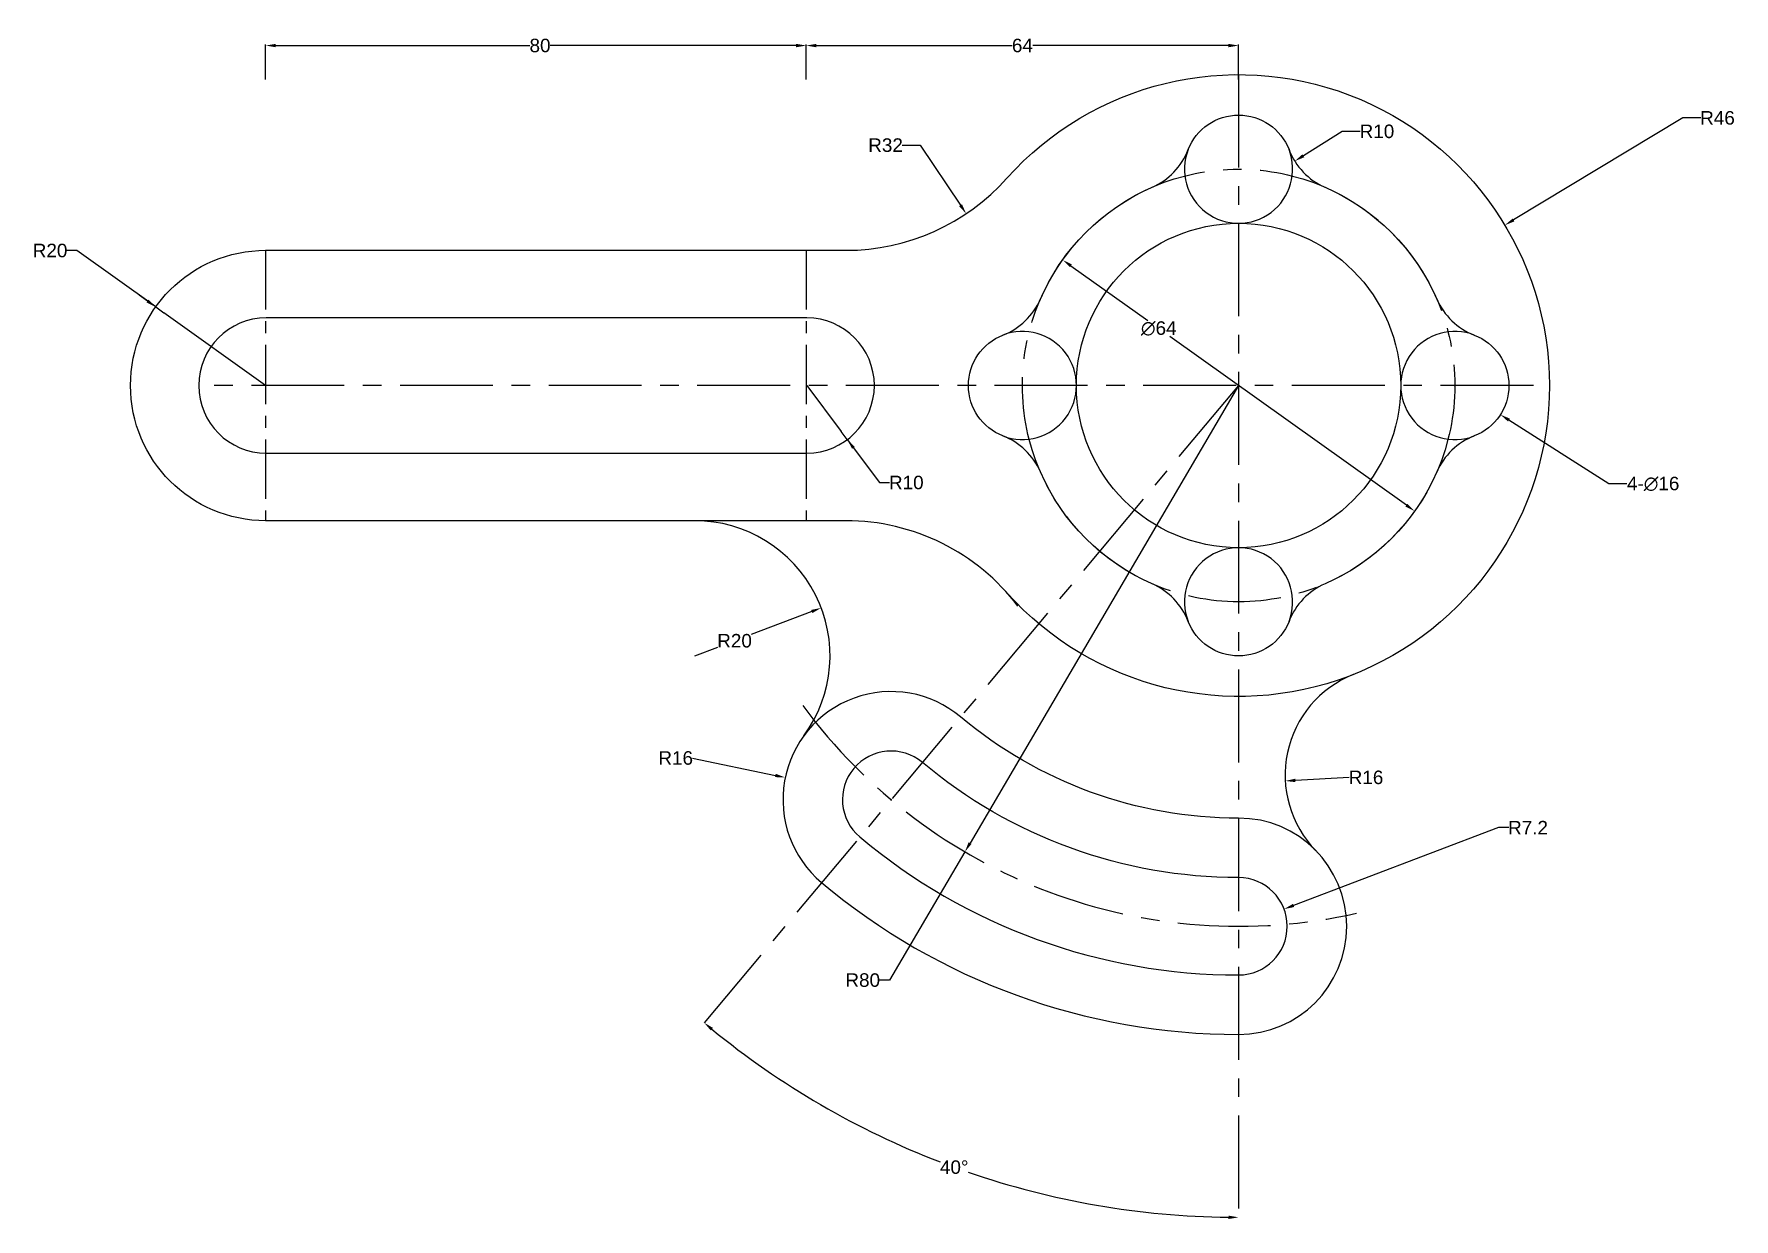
# Model space of a CAD drawing. Header units: millimetres. Extents: x -12 to 239, y 11 to 186.
import ezdxf

# ---------------------------------------------------------------- set-up
doc = ezdxf.new("R2010")
doc.units = ezdxf.units.MM
doc.header["$MEASUREMENT"] = 0
doc.linetypes.add('CENTERX2', pattern=[4, 2.5, -0.5, 0.5, -0.5])
doc.styles.get("Standard").update_dxf_attribs({"font": 'arial.ttf'})
doc.dimstyles.new('krishna', dxfattribs={"dimtxt": 2, "dimasz": 1.5, "dimexe": 0.18, "dimexo": 0.0625, "dimgap": 0.09, "dimtad": 0, "dimtih": 1, "dimtoh": 1, "dimdec": 1, "dimzin": 0, "dimdsep": 46, "dimtxsty": 'Standard', "dimcen": 0.09, "dimadec": 0, "dimazin": 0, "dimtfac": 1, "dimtdec": 1, "dimtofl": 0, "dimtmove": 0, "dimatfit": 3, "dimfxl": 5, "dimfxlon": 1, "dimtolj": 1, "dimtzin": 0, "dimarcsym": 0})
doc.dimstyles.new('krishna ex line', dxfattribs={"dimtxt": 2, "dimasz": 1.5, "dimexe": 0.18, "dimexo": 0.0625, "dimgap": 0.09, "dimtad": 0, "dimtih": 1, "dimtoh": 1, "dimdec": 1, "dimzin": 0, "dimdsep": 46, "dimtxsty": 'Standard', "dimcen": 0.09, "dimadec": 0, "dimazin": 0, "dimtfac": 1, "dimtdec": 1, "dimtmove": 0, "dimatfit": 2, "dimfxl": 5, "dimfxlon": 1, "dimtolj": 1, "dimtzin": 0, "dimarcsym": 0})

# ---------------------------------------------------------------- blocks, each defined once
blk = doc.blocks.new('*D1')
at = {"color": 0, "lineweight": -2, "transparency": 16777216}
for p, q in [((21.79, 179.75), (21.79, 184.93)), ((23.29, 184.75), (60.88, 184.75)), ((100.29, 184.75), (63.92, 184.75)), ((101.79, 179.75), (101.79, 184.93))]:
    blk.add_line(p, q, dxfattribs=at)
at = {"color": 0, "transparency": 16777216}
for points in [[(23.29, 185), (23.29, 184.5), (21.79, 184.75)], [(100.29, 185), (100.29, 184.5), (101.79, 184.75)]]:
    blk.add_solid(points, dxfattribs=at)
at = {"layer": 'Defpoints', "color": 0, "transparency": 16777216}
for p in [(101.79, 184.75), (21.79, 134.46), (101.79, 134.46)]:
    blk.add_point(p, dxfattribs=at)
at = {"color": 0, "transparency": 16777216, "insert": (62.4, 184.75), "char_height": 2, "attachment_point": 5}
blk.add_mtext('\\A1;80', dxfattribs=at)
blk = doc.blocks.new('*D2')
at = {"color": 0, "lineweight": -2, "transparency": 16777216}
for p, q in [((101.79, 179.75), (101.79, 184.93)), ((103.29, 184.75), (132.27, 184.75)), ((164.29, 184.75), (135.32, 184.75)), ((165.79, 179.75), (165.79, 184.93))]:
    blk.add_line(p, q, dxfattribs=at)
at = {"color": 0, "transparency": 16777216}
for points in [[(103.29, 185), (103.29, 184.5), (101.79, 184.75)], [(164.29, 185), (164.29, 184.5), (165.79, 184.75)]]:
    blk.add_solid(points, dxfattribs=at)
at = {"layer": 'Defpoints', "color": 0, "transparency": 16777216}
for p in [(101.79, 184.75), (101.79, 134.46), (165.79, 134.46)]:
    blk.add_point(p, dxfattribs=at)
at = {"color": 0, "transparency": 16777216, "insert": (133.79, 184.75), "char_height": 2, "attachment_point": 5}
blk.add_mtext('\\A1;64', dxfattribs=at)
blk = doc.blocks.new('*D4')
at = {"color": 0, "lineweight": -2, "transparency": 16777216}
for p, q in [((165.79, 134.46), (126.04, 66.77)), ((125.28, 65.47), (114.13, 46.49)), ((114.13, 46.49), (112.63, 46.49))]:
    blk.add_line(p, q, dxfattribs=at)
at = {"color": 0, "transparency": 16777216}
blk.add_solid([(125.83, 66.89), (126.26, 66.64), (125.28, 65.47)], dxfattribs=at)
at = {"layer": 'Defpoints', "color": 0, "transparency": 16777216}
for p in [(165.79, 134.46), (125.28, 65.47)]:
    blk.add_point(p, dxfattribs=at)
at = {"color": 0, "transparency": 16777216, "insert": (110.16, 46.49), "char_height": 2, "attachment_point": 5}
blk.add_mtext('\\A1;R80', dxfattribs=at)
blk = doc.blocks.new('*D5')
at = {"color": 0, "lineweight": -2, "transparency": 16777216}
for p, q in [((204.28, 69.05), (173.93, 57.54)), ((205.78, 69.05), (204.28, 69.05)), ((165.7, 54.46), (165.88, 54.46)), ((165.79, 54.37), (165.79, 54.55))]:
    blk.add_line(p, q, dxfattribs=at)
at = {"color": 0, "transparency": 16777216}
blk.add_solid([(173.84, 57.78), (174.02, 57.31), (172.53, 57.01)], dxfattribs=at)
at = {"layer": 'Defpoints', "color": 0, "transparency": 16777216}
for p in [(172.53, 57.01), (165.79, 54.46)]:
    blk.add_point(p, dxfattribs=at)
at = {"color": 0, "transparency": 16777216, "insert": (208.63, 69.05), "char_height": 2, "attachment_point": 5}
blk.add_mtext('\\A1;R7.2', dxfattribs=at)
blk = doc.blocks.new('*D6')
at = {"color": 0, "lineweight": -2, "transparency": 16777216}
blk.add_line((182.17, 76.48), (174.19, 76.04), dxfattribs=at)
at = {"color": 0, "transparency": 16777216}
blk.add_solid([(174.18, 76.29), (174.21, 75.79), (172.7, 75.96)], dxfattribs=at)
at = {"layer": 'Defpoints', "color": 0, "transparency": 16777216}
for p in [(172.7, 75.96), (188.67, 76.83)]:
    blk.add_point(p, dxfattribs=at)
at = {"color": 0, "transparency": 16777216, "insert": (184.65, 76.48), "char_height": 2, "attachment_point": 5}
blk.add_mtext('\\A1;R16', dxfattribs=at)
blk = doc.blocks.new('*D7')
at = {"color": 0, "lineweight": -2, "transparency": 16777216}
for p, q in [((231.53, 174.04), (206.49, 158.96)), ((234.19, 174.04), (231.53, 174.04)), ((165.7, 134.46), (165.88, 134.46)), ((165.79, 134.37), (165.79, 134.55))]:
    blk.add_line(p, q, dxfattribs=at)
at = {"color": 0, "transparency": 16777216}
blk.add_solid([(206.36, 159.17), (206.62, 158.74), (205.2, 158.18)], dxfattribs=at)
at = {"layer": 'Defpoints', "color": 0, "transparency": 16777216}
for p in [(205.2, 158.18), (165.79, 134.46)]:
    blk.add_point(p, dxfattribs=at)
at = {"color": 0, "transparency": 16777216, "insert": (236.67, 174.04), "char_height": 2, "attachment_point": 5}
blk.add_mtext('\\A1;R46', dxfattribs=at)
blk = doc.blocks.new('*D8')
at = {"color": 0, "lineweight": -2, "transparency": 16777216}
for p, q in [((181.13, 172.05), (175.38, 168.45)), ((183.79, 172.05), (181.13, 172.05))]:
    blk.add_line(p, q, dxfattribs=at)
at = {"color": 0, "transparency": 16777216}
blk.add_solid([(175.24, 168.66), (175.51, 168.23), (174.1, 167.65)], dxfattribs=at)
at = {"layer": 'Defpoints', "color": 0, "transparency": 16777216}
for p in [(182.58, 172.96), (174.1, 167.65)]:
    blk.add_point(p, dxfattribs=at)
at = {"color": 0, "transparency": 16777216, "insert": (186.27, 172.05), "char_height": 2, "attachment_point": 5}
blk.add_mtext('\\A1;R10', dxfattribs=at)
blk = doc.blocks.new('*D9')
at = {"color": 0, "lineweight": -2, "transparency": 16777216}
for p, q in [((197.7, 134.46), (197.88, 134.46)), ((197.79, 134.37), (197.79, 134.55)), ((220.6, 119.9), (205.8, 129.34)), ((223.26, 119.9), (220.6, 119.9))]:
    blk.add_line(p, q, dxfattribs=at)
at = {"color": 0, "transparency": 16777216}
blk.add_solid([(205.94, 129.56), (205.67, 129.13), (204.54, 130.15)], dxfattribs=at)
at = {"layer": 'Defpoints', "color": 0, "transparency": 16777216}
for p in [(191.05, 138.76), (204.54, 130.15)]:
    blk.add_point(p, dxfattribs=at)
at = {"color": 0, "transparency": 16777216, "insert": (227.15, 119.9), "char_height": 2, "attachment_point": 5}
blk.add_mtext('\\A1;4-∅16', dxfattribs=at)
blk = doc.blocks.new('*D12')
at = {"color": 0, "lineweight": -2, "transparency": 16777216}
for p, q in [((116.01, 170.01), (118.68, 170.01)), ((118.68, 170.01), (124.64, 161.12))]:
    blk.add_line(p, q, dxfattribs=at)
at = {"color": 0, "transparency": 16777216}
blk.add_solid([(124.85, 161.26), (124.43, 160.98), (125.47, 159.88)], dxfattribs=at)
at = {"layer": 'Defpoints', "color": 0, "transparency": 16777216}
for p in [(107.66, 186.46), (125.47, 159.88)]:
    blk.add_point(p, dxfattribs=at)
at = {"color": 0, "transparency": 16777216, "insert": (113.54, 170.01), "char_height": 2, "attachment_point": 5}
blk.add_mtext('\\A1;R32', dxfattribs=at)
blk = doc.blocks.new('*D14')
at = {"color": 0, "lineweight": -2, "transparency": 16777216}
for p, q in [((140.96, 152.17), (152.34, 144.06)), ((190.63, 116.75), (155.61, 141.72))]:
    blk.add_line(p, q, dxfattribs=at)
at = {"color": 0, "transparency": 16777216}
for points in [[(141.11, 152.37), (140.82, 151.96), (139.74, 153.04)], [(190.77, 116.95), (190.48, 116.54), (191.85, 115.88)]]:
    blk.add_solid(points, dxfattribs=at)
at = {"layer": 'Defpoints', "color": 0, "transparency": 16777216}
for p in [(139.74, 153.04), (191.85, 115.88)]:
    blk.add_point(p, dxfattribs=at)
at = {"color": 0, "transparency": 16777216, "insert": (153.97, 142.89), "char_height": 2, "attachment_point": 5}
blk.add_mtext('\\A1;∅64', dxfattribs=at)
blk = doc.blocks.new('*D15')
at = {"color": 0, "lineweight": -2, "transparency": 16777216}
for start, end in [(230.6983, 248.9601), (251.033, 269.3017)]:
    blk.add_arc((165.79, 134.48), 123.08, start, end, dxfattribs=at)
at = {"color": 0, "transparency": 16777216}
for points in [[(87.67, 39.05), (87.99, 39.43), (86.68, 40.2)], [(164.3, 11.66), (164.29, 11.16), (165.79, 11.4)]]:
    blk.add_solid(points, dxfattribs=at)
at = {"layer": 'Defpoints', "color": 0, "transparency": 16777216}
for p in [(165.79, 180.46), (165.79, 134.48), (86.68, 40.19), (110.56, 24.49), (165.79, 11.38)]:
    blk.add_point(p, dxfattribs=at)
at = {"color": 0, "transparency": 16777216, "insert": (123.7, 18.82), "char_height": 2, "attachment_point": 5}
blk.add_mtext('\\A1;40°', dxfattribs=at)
blk = doc.blocks.new('*D16')
at = {"color": 0, "lineweight": -2, "transparency": 16777216}
for p, q in [((84.96, 79.35), (97.23, 76.78)), ((114.27, 73.18), (114.45, 73.18)), ((114.36, 73.09), (114.36, 73.27))]:
    blk.add_line(p, q, dxfattribs=at)
at = {"color": 0, "transparency": 16777216}
blk.add_solid([(97.28, 77.02), (97.18, 76.53), (98.7, 76.47)], dxfattribs=at)
at = {"layer": 'Defpoints', "color": 0, "transparency": 16777216}
for p in [(98.7, 76.47), (114.36, 73.18)]:
    blk.add_point(p, dxfattribs=at)
at = {"color": 0, "transparency": 16777216, "insert": (82.48, 79.35), "char_height": 2, "attachment_point": 5}
blk.add_mtext('\\A1;R16', dxfattribs=at)
blk = doc.blocks.new('*D17')
at = {"color": 0, "lineweight": -2, "transparency": 16777216}
for p, q in [((102.61, 101.02), (93.67, 97.63)), ((85.32, 94.46), (88.71, 95.75))]:
    blk.add_line(p, q, dxfattribs=at)
at = {"color": 0, "transparency": 16777216}
blk.add_solid([(102.52, 101.26), (102.7, 100.79), (104.01, 101.56)], dxfattribs=at)
at = {"layer": 'Defpoints', "color": 0, "transparency": 16777216}
for p in [(104.01, 101.56), (85.32, 94.46)]:
    blk.add_point(p, dxfattribs=at)
at = {"color": 0, "transparency": 16777216, "insert": (91.19, 96.69), "char_height": 2, "attachment_point": 5}
blk.add_mtext('\\A1;R20', dxfattribs=at)
blk = doc.blocks.new('*D18')
at = {"color": 0, "lineweight": -2, "transparency": 16777216}
for p, q in [((-6.14, 154.42), (-7.64, 154.42)), ((5.52, 146.08), (-6.14, 154.42)), ((4.3, 146.96), (3.08, 147.83)), ((5.52, 146.08), (6.74, 145.21)), ((21.79, 134.46), (6.74, 145.21))]:
    blk.add_line(p, q, dxfattribs=at)
at = {"color": 0, "transparency": 16777216}
blk.add_solid([(4.45, 147.16), (4.16, 146.75), (5.52, 146.08)], dxfattribs=at)
at = {"layer": 'Defpoints', "color": 0, "transparency": 16777216}
for p in [(5.52, 146.08), (21.79, 134.46)]:
    blk.add_point(p, dxfattribs=at)
at = {"color": 0, "transparency": 16777216, "insert": (-10.12, 154.42), "char_height": 2, "attachment_point": 5}
blk.add_mtext('\\A1;R20', dxfattribs=at)
blk = doc.blocks.new('*D19')
at = {"color": 0, "lineweight": -2, "transparency": 16777216}
for p, q in [((101.88, 134.46), (106.98, 127.66)), ((107.88, 126.45), (106.98, 127.66)), ((107.88, 126.45), (112.64, 120.1)), ((108.78, 125.25), (109.68, 124.05)), ((112.64, 120.1), (114.14, 120.1))]:
    blk.add_line(p, q, dxfattribs=at)
at = {"color": 0, "transparency": 16777216}
blk.add_solid([(108.98, 125.4), (108.58, 125.1), (107.88, 126.45)], dxfattribs=at)
at = {"layer": 'Defpoints', "color": 0, "transparency": 16777216}
for p in [(101.88, 134.46), (107.88, 126.45)]:
    blk.add_point(p, dxfattribs=at)
at = {"color": 0, "transparency": 16777216, "insert": (116.61, 120.1), "char_height": 2, "attachment_point": 5}
blk.add_mtext('\\A1;R10', dxfattribs=at)

msp = doc.modelspace()

# ---------------------------------------------------------------- linework, layer by layer
at = {"linetype": 'CENTERX2', "ltscale": 5.5}
for p, q in [((165.79, 180.46), (165.79, 11.38)), ((209.43, 134.46), (11.79, 134.46)), ((165.79, 134.48), (86.68, 40.19))]:
    msp.add_line(p, q, dxfattribs=at)
at = {"linetype": 'CENTERX2', "ltscale": 3.5}
for p, q in [((21.79, 154.46), (21.79, 114.46)), ((101.79, 154.46), (101.79, 114.46))]:
    msp.add_line(p, q, dxfattribs=at)
for points in [[(133.14, 101.81, 0.234524), (107.66, 114.46), (21.79, 114.46, -1), (21.79, 154.46), (107.66, 154.46, 0.213422), (131.51, 165.12, -2.618034), (131.51, 103.79)], [(104.07, 60.93, 0.176372), (165.79, 38.46, 1), (165.79, 70.46, -0.176395), (124.64, 85.44, 1), (104.07, 60.93)], [(109.73, 67.67, 0.176377), (165.79, 47.26, 1), (165.79, 61.66, -0.176387), (118.99, 78.7, 1), (109.73, 67.67)]]:
    msp.add_lwpolyline(points, format="xyb")
for points in [[(136.46, 121.67, 0.20016), (130.91, 127, -0.685119), (130.91, 141.92, 0.20016), (136.46, 147.25, -0.189345), (153.01, 163.79, 0.20016), (158.33, 169.35, -0.685119), (173.25, 169.35, 0.20016), (178.58, 163.79, -0.189345), (195.13, 147.25, 0.20016), (200.68, 141.92, -0.685119), (200.68, 127, 0.20016), (195.13, 121.67, -0.189345), (178.58, 105.12, 0.20016), (173.25, 99.57, -0.685119), (158.33, 99.57, 0.20016), (153.01, 105.12, -0.189345)], [(21.88, 124.46), (101.88, 124.46, 1), (101.88, 144.46), (21.88, 144.46, 1)]]:
    msp.add_lwpolyline(points, format="xyb", close=True)
at = {"linetype": 'CENTERX2', "ltscale": 5.5}
msp.add_circle((165.79, 134.46), 32, dxfattribs=at)
msp.add_circle((165.79, 134.46), 24)
for centre, radius, start, end in [((165.79, 166.46), 8, 158.8316, 21.1684), ((133.79, 134.46), 8, 248.8316, 111.1684), ((197.79, 134.46), 8, 68.8316, 291.1684), ((85.32, 94.46), 20, 323.7785, 90), ((165.79, 102.46), 8, 338.8316, 201.1684), ((188.67, 76.83), 16, 111.653, 224.3644)]:
    msp.add_arc(centre, radius, start, end)
msp.add_arc((165.79, 134.46), 80, 216.2734, 282.588, dxfattribs=at)

# ---------------------------------------------------------------- dimensions: what is measured, and where the dimension line sits
for center, mpoint, dimstyle, picture, middle in [((107.66, 186.46), (125.47, 159.88), 'krishna', '*D12', (113.54, 170.01)), ((165.79, 134.46), (205.2, 158.18), 'krishna', '*D7', (236.67, 174.04)), ((182.58, 172.96), (174.1, 167.65), 'krishna', '*D8', (186.27, 172.05)), ((21.79, 134.46), (5.52, 146.08), 'krishna ex line', '*D18', (-10.12, 154.42)), ((101.88, 134.46), (107.88, 126.45), 'krishna ex line', '*D19', (116.61, 120.1)), ((165.79, 134.46), (125.28, 65.47), 'krishna ex line', '*D4', (110.16, 46.49)), ((85.32, 94.46), (104.01, 101.56), 'krishna ex line', '*D17', (91.19, 96.69)), ((114.36, 73.18), (98.7, 76.47), 'krishna', '*D16', (84.96, 79.35)), ((188.67, 76.83), (172.7, 75.96), 'krishna', '*D6', (182.17, 76.48))]:
    dim = msp.add_radius_dim(center=center, mpoint=mpoint, dimstyle=dimstyle, override={"dimdec": 0})
    dim.commit()
    dim.dimension.update_dxf_attribs({"geometry": picture, "text_midpoint": middle, "dimtype": 164})
dim = msp.add_linear_dim(base=(101.79, 184.75), p1=(21.79, 134.46), p2=(101.79, 134.46), dimstyle='krishna', override={"dimdec": 0})
dim.commit()
dim.dimension.update_dxf_attribs({"geometry": '*D1', "text_midpoint": (62.4, 184.75), "dimtype": 160})
dim = msp.add_linear_dim(base=(101.79, 184.75), p1=(165.79, 134.46), p2=(101.79, 134.46), dimstyle='krishna', override={"dimdec": 0})
dim.commit()
dim.dimension.update_dxf_attribs({"geometry": '*D2', "text_midpoint": (133.79, 184.75)})
dim = msp.add_angular_dim_2l(base=(110.56, 24.49), line1=((165.79, 180.46), (165.79, 11.38)), line2=((165.79, 134.48), (86.68, 40.19)), dimstyle='krishna ex line', override={"dimdec": 0})
dim.commit()
dim.dimension.update_dxf_attribs({"geometry": '*D15', "text_midpoint": (123.7, 18.82)})
dim = msp.add_diameter_dim_2p(p1=(191.85, 115.88), p2=(139.74, 153.04), dimstyle='krishna ex line', override={"dimdec": 0})
dim.commit()
dim.dimension.update_dxf_attribs({"geometry": '*D14', "text_midpoint": (153.97, 142.89), "dimtype": 163})
dim = msp.add_diameter_dim_2p(p1=(191.05, 138.76), p2=(204.54, 130.15), text='4-<>', dimstyle='krishna', override={"dimdec": 0})
dim.commit()
dim.dimension.update_dxf_attribs({"geometry": '*D9', "text_midpoint": (227.15, 119.9), "dimtype": 163})
dim = msp.add_radius_dim(center=(165.79, 54.46), mpoint=(172.53, 57.01), dimstyle='krishna')
dim.commit()
dim.dimension.update_dxf_attribs({"geometry": '*D5', "text_midpoint": (208.63, 69.05), "dimtype": 164})

doc.saveas('drawing.dxf')
